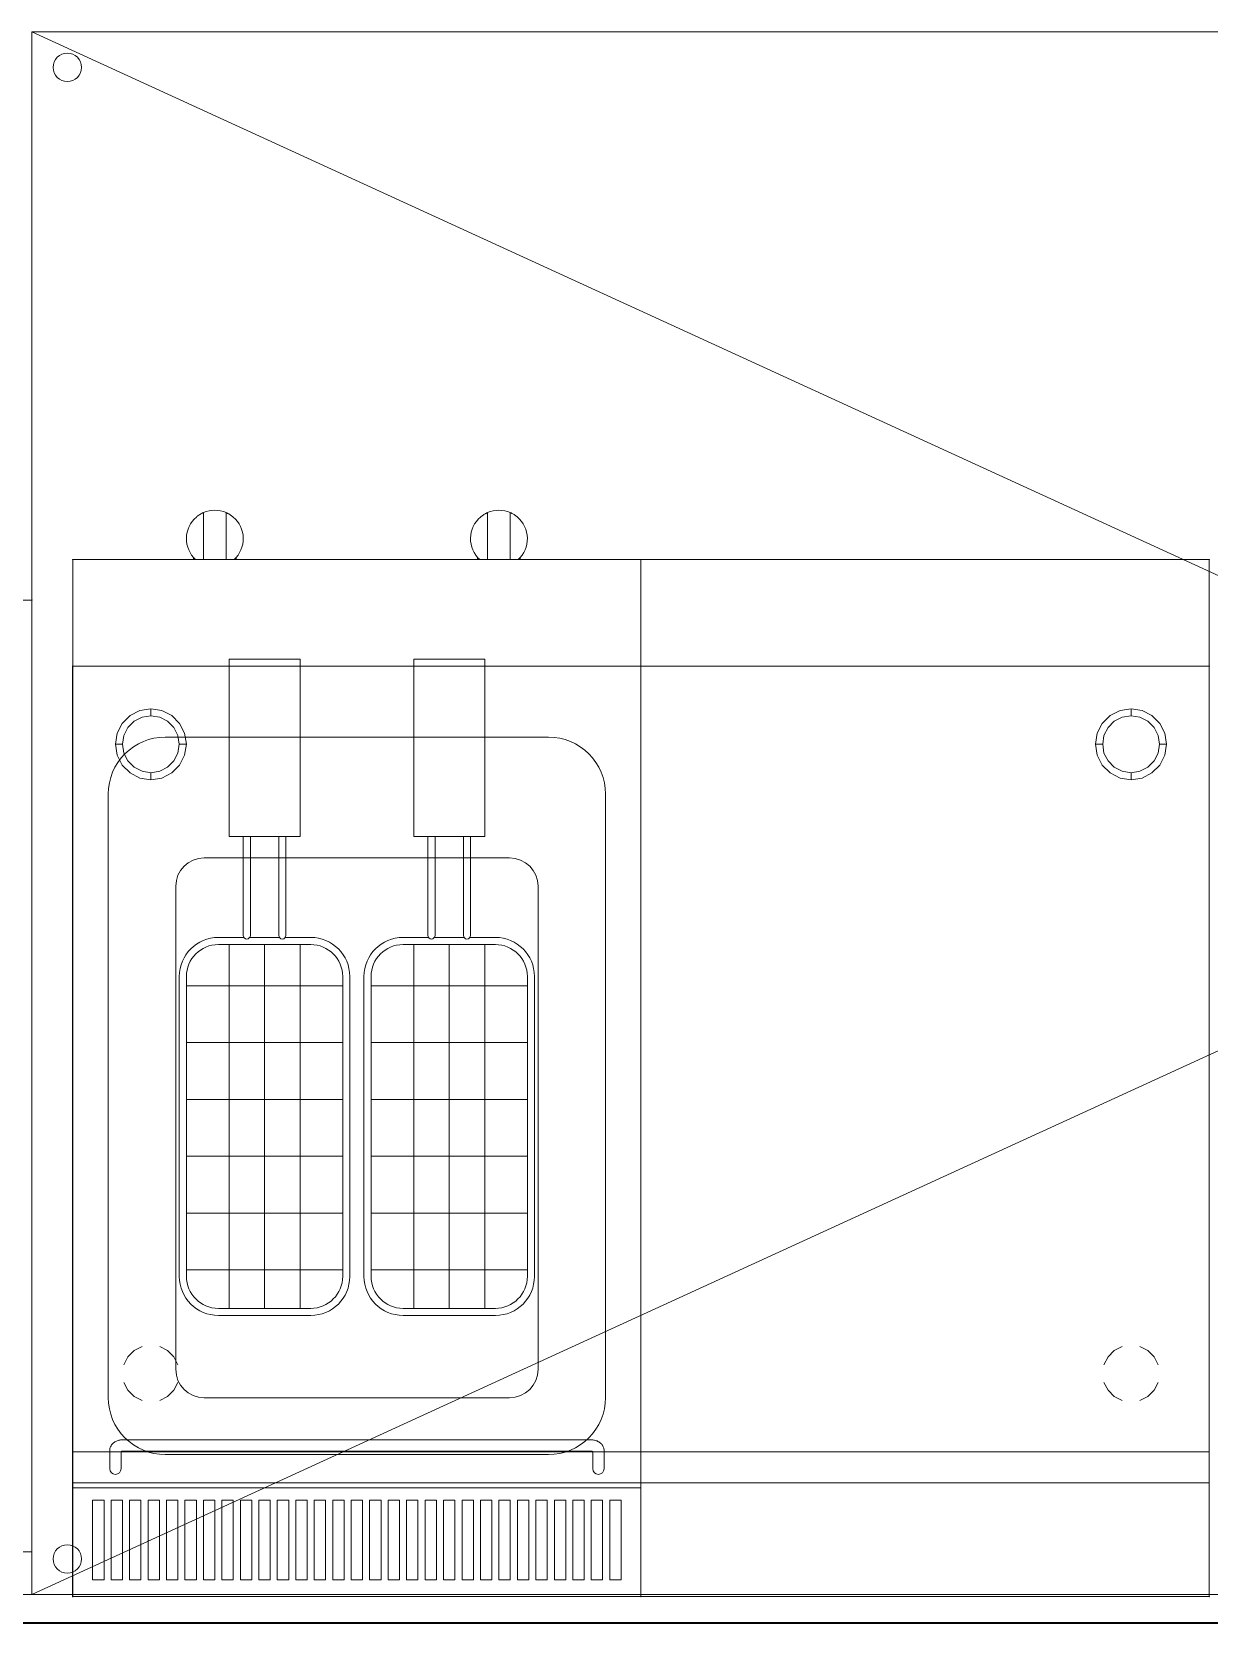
# Model space of a CAD drawing. Header units: millimetres. Extents: x -5316 to 10114, y -10026 to 11025.
# Drawn here: x -130.1 to -47.2, y -458.8 to -346.7 of the extents above; entities that cross this region are included whole.
import ezdxf

# ---------------------------------------------------------------- set-up
doc = ezdxf.new("R2010")
doc.units = ezdxf.units.MM
doc.layers.add('200-EquipBorder-2d', color=9, linetype='Continuous')
doc.layers.add('200-InsPoint-3D', color=3, linetype='Continuous', plot=False)
doc.layers.add('DUVAR', color=1, linetype='Continuous', lineweight=35)
doc.layers.add('tefrişler', color=13, linetype='Continuous', lineweight=5)

msp = doc.modelspace()

# ---------------------------------------------------------------- linework, layer by layer
at = {"layer": '200-EquipBorder-2d'}
msp.add_line((-127.2, -456.9), (-127.2, -391.4), dxfattribs=at)
at = {"layer": '200-InsPoint-3D'}
msp.add_point((-127.2, -456.9), dxfattribs=at)
at = {"layer": 'DUVAR'}
msp.add_line((699.54, -458.77), (-404.07, -458.77), dxfattribs=at)
at = {"layer": 'tefrişler'}
for p, q in [((109.92, -346.75), (-130.08, -456.75)), ((109.92, -456.75), (-130.08, -346.75)), ((-118, -380.6), (-118, -383.9)), ((-116.4, -383.9), (-116.4, -380.6)), ((-98, -380.6), (-98, -383.9)), ((-96.4, -383.9), (-96.4, -380.6)), ((-87.2, -383.9), (-127.2, -383.9)), ((-127.2, -391.4), (-127.2, -383.9)), ((-118.7, -383.75), (-118.7, -383.9)), ((-115.7, -383.75), (-115.7, -383.9)), ((-98.7, -383.75), (-98.7, -383.9)), ((-95.7, -383.75), (-95.7, -383.9)), ((-87.2, -391.4), (-87.2, -383.9)), ((-47.2, -383.9), (-87.2, -383.9)), ((-87.2, -391.4), (-87.2, -383.9)), ((-47.2, -391.4), (-47.2, -383.9)), ((-116.2, -390.9), (-116.2, -403.4)), ((-116.2, -390.9), (-111.2, -390.9)), ((-111.2, -390.9), (-111.2, -403.4)), ((-103.2, -390.9), (-103.2, -403.4)), ((-98.2, -390.9), (-103.2, -390.9)), ((-98.2, -390.9), (-98.2, -403.4)), ((-87.2, -391.4), (-87.2, -456.9)), ((-87.2, -456.9), (-87.2, -391.4)), ((-47.2, -391.4), (-47.2, -456.9)), ((-116.2, -403.4), (-111.2, -403.4)), ((-115.2, -410.36), (-115.2, -403.4)), ((-114.7, -410.36), (-114.7, -403.4)), ((-112.7, -410.36), (-112.7, -403.4)), ((-112.2, -410.36), (-112.2, -403.4)), ((-98.2, -403.4), (-103.2, -403.4)), ((-102.2, -410.36), (-102.2, -403.4)), ((-101.7, -410.36), (-101.7, -403.4)), ((-99.7, -410.36), (-99.7, -403.4)), ((-99.2, -410.36), (-99.2, -403.4)), ((-96.45, -404.9), (-117.95, -404.9)), ((-119.95, -406.9), (-119.95, -440.9)), ((-94.45, -440.9), (-94.45, -406.9)), ((-115.16, -410.5), (-116.95, -410.5)), ((-110.45, -411), (-116.95, -411)), ((-116.2, -436.61), (-116.2, -411.03)), ((-112.66, -410.5), (-114.75, -410.5)), ((-113.7, -436.61), (-113.7, -411)), ((-110.45, -410.5), (-112.25, -410.5)), ((-111.2, -436.61), (-111.2, -411)), ((-103.95, -410.5), (-102.16, -410.5)), ((-103.95, -411), (-97.45, -411)), ((-103.2, -436.61), (-103.2, -411)), ((-101.75, -410.5), (-99.66, -410.5)), ((-100.7, -436.61), (-100.7, -411)), ((-99.25, -410.5), (-97.45, -410.5)), ((-98.2, -436.61), (-98.2, -411.03)), ((-119.7, -413.25), (-119.7, -434.36)), ((-119.2, -413.25), (-119.2, -434.36)), ((-108.2, -434.36), (-108.2, -413.25)), ((-107.7, -434.36), (-107.7, -413.25)), ((-106.7, -434.36), (-106.7, -413.25)), ((-106.2, -434.36), (-106.2, -413.25)), ((-95.2, -413.25), (-95.2, -434.36)), ((-94.7, -413.25), (-94.7, -434.36)), ((-119.2, -413.9), (-108.2, -413.9)), ((-95.2, -413.9), (-106.2, -413.9)), ((-119.2, -417.9), (-108.2, -417.9)), ((-95.2, -417.9), (-106.2, -417.9)), ((-119.2, -421.9), (-108.2, -421.9)), ((-95.2, -421.9), (-106.2, -421.9)), ((-119.2, -425.9), (-108.2, -425.9)), ((-95.2, -425.9), (-106.2, -425.9)), ((-119.2, -429.9), (-108.2, -429.9)), ((-95.2, -429.9), (-106.2, -429.9)), ((-119.2, -433.9), (-108.2, -433.9)), ((-95.2, -433.9), (-106.2, -433.9)), ((-116.95, -436.61), (-110.45, -436.61)), ((-97.45, -436.61), (-103.95, -436.61)), ((-116.95, -437.11), (-110.45, -437.11)), ((-97.45, -437.11), (-103.95, -437.11)), ((-117.95, -442.9), (-96.45, -442.9)), ((-124.6, -446.62), (-124.6, -447.75)), ((-123.8, -446.69), (-123.8, -447.75)), ((-90.7, -445.87), (-123.7, -445.87)), ((-90.7, -446.67), (-123.7, -446.67)), ((-90.6, -447.75), (-90.6, -446.69)), ((-89.8, -447.75), (-89.8, -446.62)), ((-124.6, -447.9), (-124.6, -447.75)), ((-123.8, -447.75), (-123.8, -447.9)), ((-90.6, -447.9), (-90.6, -447.75)), ((-89.8, -447.75), (-89.8, -447.9)), ((-87.2, -448.9), (-127.2, -448.9)), ((-47.2, -448.9), (-87.2, -448.9)), ((-130.08, -453.75), (-260.08, -453.75)), ((-130.08, -456.75), (182.8, -456.75)), ((-87.2, -456.9), (-127.2, -456.9)), ((-47.2, -456.9), (-87.2, -456.9))]:
    msp.add_line(p, q, dxfattribs=at)
for points in [[(109.92, -346.75), (-130.08, -346.75), (-130.08, -456.75), (109.92, -456.75)], [(-130.08, -456.75), (-260.08, -456.75), (-260.08, -386.75), (-130.08, -386.75)], [(-47.2, -446.7), (-127.2, -446.7), (-127.2, -391.4), (-47.2, -391.4)], [(-87.2, -456.75), (-127.2, -456.75), (-127.2, -449.25), (-87.2, -449.25)], [(-125, -455.73), (-125.8, -455.73), (-125.8, -450.12), (-125, -450.12)], [(-123.7, -455.73), (-124.5, -455.73), (-124.5, -450.12), (-123.7, -450.12)], [(-122.4, -455.73), (-123.2, -455.73), (-123.2, -450.12), (-122.4, -450.12)], [(-121.1, -455.73), (-121.9, -455.73), (-121.9, -450.12), (-121.1, -450.12)], [(-119.8, -455.73), (-120.6, -455.73), (-120.6, -450.12), (-119.8, -450.12)], [(-118.5, -455.73), (-119.3, -455.73), (-119.3, -450.12), (-118.5, -450.12)], [(-117.2, -455.73), (-118, -455.73), (-118, -450.12), (-117.2, -450.12)], [(-115.9, -455.73), (-116.7, -455.73), (-116.7, -450.12), (-115.9, -450.12)], [(-114.6, -455.73), (-115.4, -455.73), (-115.4, -450.12), (-114.6, -450.12)], [(-113.3, -455.73), (-114.1, -455.73), (-114.1, -450.12), (-113.3, -450.12)], [(-112, -455.73), (-112.8, -455.73), (-112.8, -450.12), (-112, -450.12)], [(-110.7, -455.73), (-111.5, -455.73), (-111.5, -450.12), (-110.7, -450.12)], [(-109.4, -455.73), (-110.2, -455.73), (-110.2, -450.12), (-109.4, -450.12)], [(-108.1, -455.73), (-108.9, -455.73), (-108.9, -450.12), (-108.1, -450.12)], [(-106.8, -455.73), (-107.6, -455.73), (-107.6, -450.12), (-106.8, -450.12)], [(-105.5, -455.73), (-106.3, -455.73), (-106.3, -450.12), (-105.5, -450.12)], [(-104.2, -455.73), (-105, -455.73), (-105, -450.12), (-104.2, -450.12)], [(-102.9, -455.73), (-103.7, -455.73), (-103.7, -450.12), (-102.9, -450.12)], [(-101.6, -455.73), (-102.4, -455.73), (-102.4, -450.12), (-101.6, -450.12)], [(-100.3, -455.73), (-101.1, -455.73), (-101.1, -450.12), (-100.3, -450.12)], [(-99, -455.73), (-99.8, -455.73), (-99.8, -450.12), (-99, -450.12)], [(-97.7, -455.73), (-98.5, -455.73), (-98.5, -450.12), (-97.7, -450.12)], [(-96.4, -455.73), (-97.2, -455.73), (-97.2, -450.12), (-96.4, -450.12)], [(-95.1, -455.73), (-95.9, -455.73), (-95.9, -450.12), (-95.1, -450.12)], [(-93.8, -455.73), (-94.6, -455.73), (-94.6, -450.12), (-93.8, -450.12)], [(-92.5, -455.73), (-93.3, -455.73), (-93.3, -450.12), (-92.5, -450.12)], [(-91.2, -455.73), (-92, -455.73), (-92, -450.12), (-91.2, -450.12)], [(-89.9, -455.73), (-90.7, -455.73), (-90.7, -450.12), (-89.9, -450.12)], [(-88.6, -455.73), (-89.4, -455.73), (-89.4, -450.12), (-88.6, -450.12)]]:
    msp.add_lwpolyline(points, close=True, dxfattribs=at)
for points in [[(-128.58, -349.25, -1), (-126.58, -349.25, -1)], [(-124.7, -442.9), (-124.7, -400.4, -0.414214), (-120.7, -396.4), (-93.7, -396.4, -0.414214), (-89.7, -400.4), (-89.7, -442.9, -0.414214), (-93.7, -446.9), (-120.7, -446.9, -0.414214)], [(-128.58, -454.25, 1), (-126.58, -454.25, 1)]]:
    msp.add_lwpolyline(points, format="xyb", close=True, dxfattribs=at)
for centre, radius, start, end in [((-117.2, -382.43), 2, 66.4218, 113.5782), ((-97.2, -382.43), 2, 66.4218, 113.5782), ((-117.2, -382.43), 2, 130.5416, 227.3073), ((-117.2, -382.43), 2, 312.6927, 49.4584), ((-97.2, -382.43), 2, 130.5416, 227.3073), ((-97.2, -382.43), 2, 312.6927, 49.4584), ((-117.95, -406.9), 2, 90, 180), ((-96.45, -406.9), 2, 0, 90), ((-116.95, -413.25), 2.75, 90, 180), ((-116.95, -413.25), 2.25, 90, 180), ((-114.95, -410.36), 0.25, 180, 0), ((-112.45, -410.36), 0.25, 180, 0), ((-110.45, -413.25), 2.75, 0, 90), ((-110.45, -413.25), 2.25, 0, 90), ((-103.95, -413.25), 2.75, 90, 180), ((-103.95, -413.25), 2.25, 90, 180), ((-101.95, -410.36), 0.25, 180, 0), ((-99.45, -410.36), 0.25, 180, 0), ((-97.45, -413.25), 2.75, 0, 90), ((-97.45, -413.25), 2.25, 0, 90), ((-116.95, -434.36), 2.75, 180, 270), ((-116.95, -434.36), 2.25, 180, 270), ((-110.45, -434.36), 2.75, 270, 0), ((-110.45, -434.36), 2.25, 270, 0), ((-103.95, -434.36), 2.75, 180, 270), ((-103.95, -434.36), 2.25, 180, 270), ((-97.45, -434.36), 2.75, 270, 0), ((-97.45, -434.36), 2.25, 270, 0), ((-117.95, -440.9), 2, 180, 270), ((-96.45, -440.9), 2, 270, 0), ((-124.2, -447.9), 0.4, 180, 0), ((-90.2, -447.9), 0.4, 180, 0)]:
    msp.add_arc(centre, radius, start, end, dxfattribs=at)
for centre, major_axis, start_param, end_param in [((-124.2, -447.75), (0.4, 0), 3.141503, 3.141548), ((-124.2, -447.75), (0.4, 0), 0, 0.00009), ((-90.2, -447.75), (-0.4, 0), 0, 0.00009)]:
    msp.add_ellipse(centre, major_axis=major_axis, ratio=0.707107, start_param=start_param, end_param=end_param, dxfattribs=at)
for points, knots in [([(-118.5, -380.91), (-118.47, -380.88), (-118.44, -380.86), (-118.38, -380.81), (-118.35, -380.79), (-118.28, -380.74), (-118.25, -380.72), (-118.19, -380.69), (-118.16, -380.67), (-118.12, -380.65), (-118.1, -380.64), (-118.07, -380.62), (-118.05, -380.62), (-118.03, -380.61), (-118.02, -380.6), (-118.01, -380.6), (-118, -380.6), (-118, -380.6)], [-8.305926, -8.305926, -8.305926, -8.305926, -7.155039, -7.155039, -6.004152, -6.004152, -4.853265, -4.853265, -3.702378, -3.702378, -2.776783, -2.776783, -1.851189, -1.851189, -0.925594, -0.925594, 0, 0, 0, 0]), ([(-116.4, -380.6), (-116.4, -380.6), (-116.4, -380.6), (-116.39, -380.6), (-116.38, -380.61), (-116.35, -380.62), (-116.34, -380.62), (-116.31, -380.64), (-116.29, -380.65), (-116.24, -380.67), (-116.21, -380.69), (-116.16, -380.72), (-116.12, -380.74), (-116.06, -380.79), (-116.03, -380.81), (-115.96, -380.86), (-115.93, -380.88), (-115.9, -380.91)], [0, 0, 0, 0, 0.925594, 0.925594, 1.851189, 1.851189, 2.776783, 2.776783, 3.702378, 3.702378, 4.853265, 4.853265, 6.004152, 6.004152, 7.155039, 7.155039, 8.305926, 8.305926, 8.305926, 8.305926]), ([(-98.5, -380.91), (-98.47, -380.88), (-98.44, -380.86), (-98.38, -380.81), (-98.35, -380.79), (-98.28, -380.74), (-98.25, -380.72), (-98.19, -380.69), (-98.16, -380.67), (-98.12, -380.65), (-98.1, -380.64), (-98.07, -380.62), (-98.05, -380.62), (-98.03, -380.61), (-98.02, -380.6), (-98.01, -380.6), (-98, -380.6), (-98, -380.6)], [-8.305926, -8.305926, -8.305926, -8.305926, -7.155039, -7.155039, -6.004152, -6.004152, -4.853265, -4.853265, -3.702378, -3.702378, -2.776783, -2.776783, -1.851189, -1.851189, -0.925594, -0.925594, 0, 0, 0, 0]), ([(-96.4, -380.6), (-96.4, -380.6), (-96.4, -380.6), (-96.39, -380.6), (-96.38, -380.61), (-96.35, -380.62), (-96.34, -380.62), (-96.31, -380.64), (-96.29, -380.65), (-96.24, -380.67), (-96.21, -380.69), (-96.16, -380.72), (-96.12, -380.74), (-96.06, -380.79), (-96.03, -380.81), (-95.96, -380.86), (-95.93, -380.88), (-95.9, -380.91)], [0, 0, 0, 0, 0.925594, 0.925594, 1.851189, 1.851189, 2.776783, 2.776783, 3.702378, 3.702378, 4.853265, 4.853265, 6.004152, 6.004152, 7.155039, 7.155039, 8.305926, 8.305926, 8.305926, 8.305926]), ([(-123.7, -445.87), (-123.79, -445.87), (-123.87, -445.88), (-124.03, -445.91), (-124.11, -445.94), (-124.25, -446.02), (-124.32, -446.07), (-124.45, -446.19), (-124.5, -446.26), (-124.57, -446.42), (-124.6, -446.49), (-124.6, -446.59), (-124.6, -446.61), (-124.6, -446.62)], [4.712389, 4.712389, 4.712389, 4.712389, 5.026548, 5.026548, 5.340708, 5.340708, 5.654867, 5.654867, 5.969026, 5.969026, 6.233988, 6.233988, 6.283185, 6.283185, 6.283185, 6.283185]), ([(-123.7, -446.67), (-123.72, -446.67), (-123.73, -446.67), (-123.75, -446.67), (-123.77, -446.67), (-123.79, -446.68), (-123.8, -446.68), (-123.8, -446.69)], [4.712389, 4.712389, 4.712389, 4.712389, 4.8926684, 4.8926684, 5.0712084, 5.0712084, 5.2449441, 5.2449441, 5.2449441, 5.2449441]), ([(-89.8, -446.62), (-89.8, -446.55), (-89.82, -446.47), (-89.87, -446.33), (-89.9, -446.26), (-90, -446.14), (-90.06, -446.09), (-90.19, -445.99), (-90.27, -445.95), (-90.42, -445.9), (-90.5, -445.88), (-90.63, -445.87), (-90.66, -445.87), (-90.7, -445.87)], [3.141593, 3.141593, 3.141593, 3.141593, 3.384026, 3.384026, 3.640157, 3.640157, 3.934609, 3.934609, 4.248768, 4.248768, 4.562927, 4.562927, 4.712389, 4.712389, 4.712389, 4.712389]), ([(-90.6, -446.69), (-90.61, -446.68), (-90.62, -446.68), (-90.64, -446.67), (-90.65, -446.67), (-90.67, -446.67), (-90.68, -446.67), (-90.7, -446.67), (-90.7, -446.67), (-90.7, -446.67)], [4.1798311, 4.1798311, 4.1798311, 4.1798311, 4.33287, 4.33287, 4.5070789, 4.5070789, 4.6851432, 4.6851432, 4.712389, 4.712389, 4.712389, 4.712389])]:
    msp.add_open_spline(points, degree=3, knots=knots, dxfattribs=at)
for p in [(-127.2, -383.9), (-87.2, -383.9), (-87.2, -383.9), (-47.2, -383.9), (-130.08, -386.75), (-127.2, -391.4), (-87.2, -391.4), (-47.2, -391.4), (-130.08, -456.75), (-127.2, -456.9), (-87.2, -456.9), (-87.2, -456.9), (-47.2, -456.9), (-47.2, -456.9)]:
    msp.add_point(p, dxfattribs=at)
for points, invisible_edges in [([(-123.73, -395.43, 0.5), (-123.61, -395.51, 0.15), (-123.94, -396.17, 0.15), (-124.08, -396.13, 0.5)], 7), ([(-123.17, -394.88, 0.5), (-123.09, -394.99, 0.15), (-123.61, -395.51, 0.15), (-123.73, -395.43, 0.5)], 7), ([(-123.09, -394.99, 0.15), (-122.88, -395.28), (-123.32, -395.72), (-123.61, -395.51, 0.15)], 13), ([(-122.48, -394.52, 0.5), (-122.43, -394.66, 0.15), (-123.09, -394.99, 0.15), (-123.17, -394.88, 0.5)], 7), ([(-122.43, -394.66, 0.15), (-122.32, -395), (-122.88, -395.28), (-123.09, -394.99, 0.15)], 13), ([(-121.7, -394.4, 0.5), (-121.7, -394.54, 0.15), (-122.43, -394.66, 0.15), (-122.48, -394.52, 0.5)], 6), ([(-121.7, -394.54, 0.15), (-121.7, -394.9), (-122.32, -395), (-122.43, -394.66, 0.15)], 12), ([(-120.93, -394.52, 0.5), (-120.98, -394.66, 0.15), (-121.7, -394.54, 0.15), (-121.7, -394.4, 0.5)], 3), ([(-120.98, -394.66, 0.15), (-121.08, -395), (-121.7, -394.9), (-121.7, -394.54, 0.15)], 9), ([(-120.32, -394.99, 0.15), (-120.53, -395.28), (-121.08, -395), (-120.98, -394.66, 0.15)], 13), ([(-120.23, -394.88, 0.5), (-120.32, -394.99, 0.15), (-120.98, -394.66, 0.15), (-120.93, -394.52, 0.5)], 7), ([(-119.8, -395.51, 0.15), (-120.08, -395.72), (-120.53, -395.28), (-120.32, -394.99, 0.15)], 13), ([(-119.68, -395.43, 0.5), (-119.8, -395.51, 0.15), (-120.32, -394.99, 0.15), (-120.23, -394.88, 0.5)], 7), ([(-119.33, -396.13, 0.5), (-119.46, -396.17, 0.15), (-119.8, -395.51, 0.15), (-119.68, -395.43, 0.5)], 7), ([(-54.73, -395.43, 0.5), (-54.61, -395.51, 0.15), (-54.94, -396.17, 0.15), (-55.08, -396.13, 0.5)], 7), ([(-54.17, -394.88, 0.5), (-54.09, -394.99, 0.15), (-54.61, -395.51, 0.15), (-54.73, -395.43, 0.5)], 7), ([(-54.09, -394.99, 0.15), (-53.88, -395.28), (-54.32, -395.72), (-54.61, -395.51, 0.15)], 13), ([(-53.48, -394.52, 0.5), (-53.43, -394.66, 0.15), (-54.09, -394.99, 0.15), (-54.17, -394.88, 0.5)], 7), ([(-53.43, -394.66, 0.15), (-53.32, -395), (-53.88, -395.28), (-54.09, -394.99, 0.15)], 13), ([(-52.7, -394.4, 0.5), (-52.7, -394.54, 0.15), (-53.43, -394.66, 0.15), (-53.48, -394.52, 0.5)], 6), ([(-52.7, -394.54, 0.15), (-52.7, -394.9), (-53.32, -395), (-53.43, -394.66, 0.15)], 12), ([(-51.93, -394.52, 0.5), (-51.98, -394.66, 0.15), (-52.7, -394.54, 0.15), (-52.7, -394.4, 0.5)], 3), ([(-51.98, -394.66, 0.15), (-52.08, -395), (-52.7, -394.9), (-52.7, -394.54, 0.15)], 9), ([(-51.32, -394.99, 0.15), (-51.53, -395.28), (-52.08, -395), (-51.98, -394.66, 0.15)], 13), ([(-51.23, -394.88, 0.5), (-51.32, -394.99, 0.15), (-51.98, -394.66, 0.15), (-51.93, -394.52, 0.5)], 7), ([(-50.8, -395.51, 0.15), (-51.08, -395.72), (-51.53, -395.28), (-51.32, -394.99, 0.15)], 13), ([(-50.68, -395.43, 0.5), (-50.8, -395.51, 0.15), (-51.32, -394.99, 0.15), (-51.23, -394.88, 0.5)], 7), ([(-50.33, -396.13, 0.5), (-50.46, -396.17, 0.15), (-50.8, -395.51, 0.15), (-50.68, -395.43, 0.5)], 7), ([(-124.08, -396.13, 0.5), (-123.94, -396.17, 0.15), (-124.06, -396.9, 0.15), (-124.2, -396.9, 0.5)], 3), ([(-123.94, -396.17, 0.15), (-123.61, -396.28), (-123.7, -396.9), (-124.06, -396.9, 0.15)], 9), ([(-123.61, -395.51, 0.15), (-123.32, -395.72), (-123.61, -396.28), (-123.94, -396.17, 0.15)], 13), ([(-119.46, -396.17, 0.15), (-119.8, -396.28), (-120.08, -395.72), (-119.8, -395.51, 0.15)], 13), ([(-119.35, -396.9, 0.15), (-119.7, -396.9), (-119.8, -396.28), (-119.46, -396.17, 0.15)], 12), ([(-119.2, -396.9, 0.5), (-119.35, -396.9, 0.15), (-119.46, -396.17, 0.15), (-119.33, -396.13, 0.5)], 6), ([(-55.08, -396.13, 0.5), (-54.94, -396.17, 0.15), (-55.06, -396.9, 0.15), (-55.2, -396.9, 0.5)], 3), ([(-54.94, -396.17, 0.15), (-54.61, -396.28), (-54.7, -396.9), (-55.06, -396.9, 0.15)], 9), ([(-54.61, -395.51, 0.15), (-54.32, -395.72), (-54.61, -396.28), (-54.94, -396.17, 0.15)], 13), ([(-50.46, -396.17, 0.15), (-50.8, -396.28), (-51.08, -395.72), (-50.8, -395.51, 0.15)], 13), ([(-50.35, -396.9, 0.15), (-50.7, -396.9), (-50.8, -396.28), (-50.46, -396.17, 0.15)], 12), ([(-50.2, -396.9, 0.5), (-50.35, -396.9, 0.15), (-50.46, -396.17, 0.15), (-50.33, -396.13, 0.5)], 6), ([(-124.2, -396.9, 0.5), (-124.06, -396.9, 0.15), (-123.94, -397.63, 0.15), (-124.08, -397.67, 0.5)], 6), ([(-124.08, -397.67, 0.5), (-123.94, -397.63, 0.15), (-123.61, -398.28, 0.15), (-123.73, -398.37, 0.5)], 7), ([(-124.06, -396.9, 0.15), (-123.7, -396.9), (-123.61, -397.52), (-123.94, -397.63, 0.15)], 12), ([(-123.94, -397.63, 0.15), (-123.61, -397.52), (-123.32, -398.07), (-123.61, -398.28, 0.15)], 13), ([(-119.8, -398.28, 0.15), (-120.08, -398.07), (-119.8, -397.52), (-119.46, -397.63, 0.15)], 13), ([(-119.46, -397.63, 0.15), (-119.8, -397.52), (-119.7, -396.9), (-119.35, -396.9, 0.15)], 9), ([(-119.68, -398.37, 0.5), (-119.8, -398.28, 0.15), (-119.46, -397.63, 0.15), (-119.33, -397.67, 0.5)], 7), ([(-119.33, -397.67, 0.5), (-119.46, -397.63, 0.15), (-119.35, -396.9, 0.15), (-119.2, -396.9, 0.5)], 3), ([(-55.2, -396.9, 0.5), (-55.06, -396.9, 0.15), (-54.94, -397.63, 0.15), (-55.08, -397.67, 0.5)], 6), ([(-55.08, -397.67, 0.5), (-54.94, -397.63, 0.15), (-54.61, -398.28, 0.15), (-54.73, -398.37, 0.5)], 7), ([(-55.06, -396.9, 0.15), (-54.7, -396.9), (-54.61, -397.52), (-54.94, -397.63, 0.15)], 12), ([(-54.94, -397.63, 0.15), (-54.61, -397.52), (-54.32, -398.07), (-54.61, -398.28, 0.15)], 13), ([(-50.8, -398.28, 0.15), (-51.08, -398.07), (-50.8, -397.52), (-50.46, -397.63, 0.15)], 13), ([(-50.46, -397.63, 0.15), (-50.8, -397.52), (-50.7, -396.9), (-50.35, -396.9, 0.15)], 9), ([(-50.68, -398.37, 0.5), (-50.8, -398.28, 0.15), (-50.46, -397.63, 0.15), (-50.33, -397.67, 0.5)], 7), ([(-50.33, -397.67, 0.5), (-50.46, -397.63, 0.15), (-50.35, -396.9, 0.15), (-50.2, -396.9, 0.5)], 3), ([(-123.73, -398.37, 0.5), (-123.61, -398.28, 0.15), (-123.09, -398.8, 0.15), (-123.17, -398.92, 0.5)], 7), ([(-123.61, -398.28, 0.15), (-123.32, -398.07), (-122.88, -398.52), (-123.09, -398.8, 0.15)], 13), ([(-123.17, -398.92, 0.5), (-123.09, -398.8, 0.15), (-122.43, -399.14, 0.15), (-122.48, -399.28, 0.5)], 7), ([(-123.09, -398.8, 0.15), (-122.88, -398.52), (-122.32, -398.8), (-122.43, -399.14, 0.15)], 13), ([(-122.43, -399.14, 0.15), (-122.32, -398.8), (-121.7, -398.9), (-121.7, -399.25, 0.15)], 9), ([(-121.7, -399.25, 0.15), (-121.7, -398.9), (-121.08, -398.8), (-120.98, -399.14, 0.15)], 12), ([(-120.98, -399.14, 0.15), (-121.08, -398.8), (-120.53, -398.52), (-120.32, -398.8, 0.15)], 13), ([(-120.93, -399.28, 0.5), (-120.98, -399.14, 0.15), (-120.32, -398.8, 0.15), (-120.23, -398.92, 0.5)], 7), ([(-120.32, -398.8, 0.15), (-120.53, -398.52), (-120.08, -398.07), (-119.8, -398.28, 0.15)], 13), ([(-120.23, -398.92, 0.5), (-120.32, -398.8, 0.15), (-119.8, -398.28, 0.15), (-119.68, -398.37, 0.5)], 7), ([(-54.73, -398.37, 0.5), (-54.61, -398.28, 0.15), (-54.09, -398.8, 0.15), (-54.17, -398.92, 0.5)], 7), ([(-54.61, -398.28, 0.15), (-54.32, -398.07), (-53.88, -398.52), (-54.09, -398.8, 0.15)], 13), ([(-54.17, -398.92, 0.5), (-54.09, -398.8, 0.15), (-53.43, -399.14, 0.15), (-53.48, -399.28, 0.5)], 7), ([(-54.09, -398.8, 0.15), (-53.88, -398.52), (-53.32, -398.8), (-53.43, -399.14, 0.15)], 13), ([(-53.43, -399.14, 0.15), (-53.32, -398.8), (-52.7, -398.9), (-52.7, -399.25, 0.15)], 9), ([(-52.7, -399.25, 0.15), (-52.7, -398.9), (-52.08, -398.8), (-51.98, -399.14, 0.15)], 12), ([(-51.98, -399.14, 0.15), (-52.08, -398.8), (-51.53, -398.52), (-51.32, -398.8, 0.15)], 13), ([(-51.93, -399.28, 0.5), (-51.98, -399.14, 0.15), (-51.32, -398.8, 0.15), (-51.23, -398.92, 0.5)], 7), ([(-51.32, -398.8, 0.15), (-51.53, -398.52), (-51.08, -398.07), (-50.8, -398.28, 0.15)], 13), ([(-51.23, -398.92, 0.5), (-51.32, -398.8, 0.15), (-50.8, -398.28, 0.15), (-50.68, -398.37, 0.5)], 7), ([(-122.48, -399.28, 0.5), (-122.43, -399.14, 0.15), (-121.7, -399.25, 0.15), (-121.7, -399.4, 0.5)], 3), ([(-121.7, -399.4, 0.5), (-121.7, -399.25, 0.15), (-120.98, -399.14, 0.15), (-120.93, -399.28, 0.5)], 6), ([(-53.48, -399.28, 0.5), (-53.43, -399.14, 0.15), (-52.7, -399.25, 0.15), (-52.7, -399.4, 0.5)], 3), ([(-52.7, -399.4, 0.5), (-52.7, -399.25, 0.15), (-51.98, -399.14, 0.15), (-51.93, -399.28, 0.5)], 6), ([(-122.43, -438.96, 0.15), (-122.32, -439.3), (-122.88, -439.58), (-123.09, -439.29, 0.15)], 13), ([(-120.32, -439.29, 0.15), (-120.53, -439.58), (-121.08, -439.3), (-120.98, -438.96, 0.15)], 13), ([(-53.43, -438.96, 0.15), (-53.32, -439.3), (-53.88, -439.58), (-54.09, -439.29, 0.15)], 13), ([(-51.32, -439.29, 0.15), (-51.53, -439.58), (-52.08, -439.3), (-51.98, -438.96, 0.15)], 13), ([(-123.61, -439.81, 0.15), (-123.32, -440.02), (-123.61, -440.58), (-123.94, -440.47, 0.15)], 13), ([(-123.09, -439.29, 0.15), (-122.88, -439.58), (-123.32, -440.02), (-123.61, -439.81, 0.15)], 13), ([(-119.8, -439.81, 0.15), (-120.08, -440.02), (-120.53, -439.58), (-120.32, -439.29, 0.15)], 13), ([(-119.46, -440.47, 0.15), (-119.8, -440.58), (-120.08, -440.02), (-119.8, -439.81, 0.15)], 13), ([(-54.61, -439.81, 0.15), (-54.32, -440.02), (-54.61, -440.58), (-54.94, -440.47, 0.15)], 13), ([(-54.09, -439.29, 0.15), (-53.88, -439.58), (-54.32, -440.02), (-54.61, -439.81, 0.15)], 13), ([(-50.8, -439.81, 0.15), (-51.08, -440.02), (-51.53, -439.58), (-51.32, -439.29, 0.15)], 13), ([(-50.46, -440.47, 0.15), (-50.8, -440.58), (-51.08, -440.02), (-50.8, -439.81, 0.15)], 13), ([(-123.94, -441.93, 0.15), (-123.61, -441.82), (-123.32, -442.37), (-123.61, -442.58, 0.15)], 13), ([(-123.61, -442.58, 0.15), (-123.32, -442.37), (-122.88, -442.82), (-123.09, -443.1, 0.15)], 13), ([(-120.32, -443.1, 0.15), (-120.53, -442.82), (-120.08, -442.37), (-119.8, -442.58, 0.15)], 13), ([(-119.8, -442.58, 0.15), (-120.08, -442.37), (-119.8, -441.82), (-119.46, -441.93, 0.15)], 13), ([(-54.94, -441.93, 0.15), (-54.61, -441.82), (-54.32, -442.37), (-54.61, -442.58, 0.15)], 13), ([(-54.61, -442.58, 0.15), (-54.32, -442.37), (-53.88, -442.82), (-54.09, -443.1, 0.15)], 13), ([(-51.32, -443.1, 0.15), (-51.53, -442.82), (-51.08, -442.37), (-50.8, -442.58, 0.15)], 13), ([(-50.8, -442.58, 0.15), (-51.08, -442.37), (-50.8, -441.82), (-50.46, -441.93, 0.15)], 13), ([(-123.09, -443.1, 0.15), (-122.88, -442.82), (-122.32, -443.1), (-122.43, -443.44, 0.15)], 13), ([(-120.98, -443.44, 0.15), (-121.08, -443.1), (-120.53, -442.82), (-120.32, -443.1, 0.15)], 13), ([(-54.09, -443.1, 0.15), (-53.88, -442.82), (-53.32, -443.1), (-53.43, -443.44, 0.15)], 13), ([(-51.98, -443.44, 0.15), (-52.08, -443.1), (-51.53, -442.82), (-51.32, -443.1, 0.15)], 13)]:
    msp.add_3dface(points, dxfattribs=dict(at, invisible_edges=invisible_edges))

doc.saveas('drawing.dxf')
